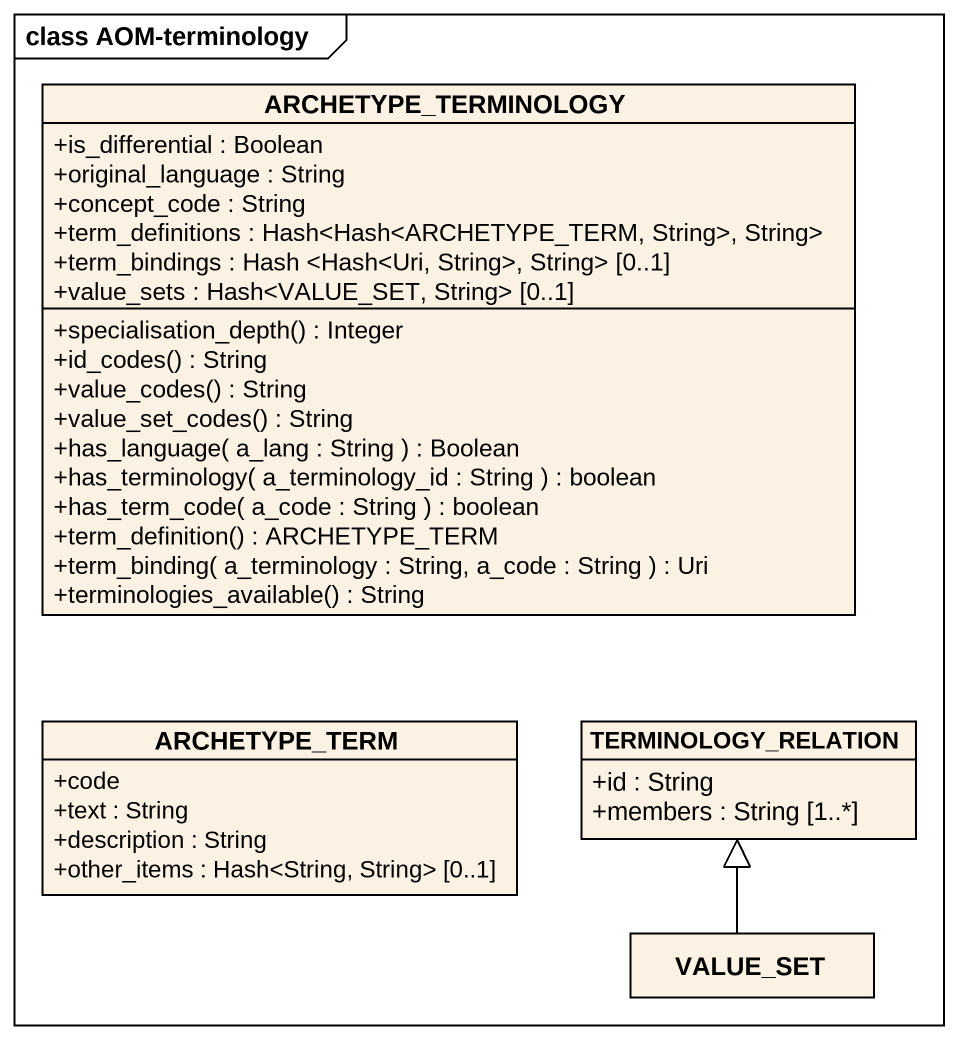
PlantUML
@startuml
mainframe class AOM-terminology
hide circle
hide empty members
skinparam classAttributeIconSize 0
class ARCHETYPE_TERMINOLOGY {
  +is_differential : Boolean
  +original_language : String
  +concept_code : String
  +term_definitions : Hash<Hash<ARCHETYPE_TERM, String>, String>
  +term_bindings : Hash <Hash<Uri, String>, String> [0..1]
  +value_sets : Hash<VALUE_SET, String> [0..1]
  +specialisation_depth() : Integer
  +id_codes() : String
  +value_codes() : String
  +value_set_codes() : String
  +has_language( a_lang : String ) : Boolean
  +has_terminology( a_terminology_id : String ) : boolean
  +has_term_code( a_code : String ) : boolean
  +term_definition() : ARCHETYPE_TERM
  +term_binding( a_terminology : String, a_code : String ) : Uri
  +terminologies_available() : String
}
class ARCHETYPE_TERM {
  +code
  +text : String
  +description : String
  +other_items : Hash<String, String> [0..1]
}
class TERMINOLOGY_RELATION {
  +id : String
  +members : String [1..*]
}
class VALUE_SET
VALUE_SET -up-|> TERMINOLOGY_RELATION
@enduml
